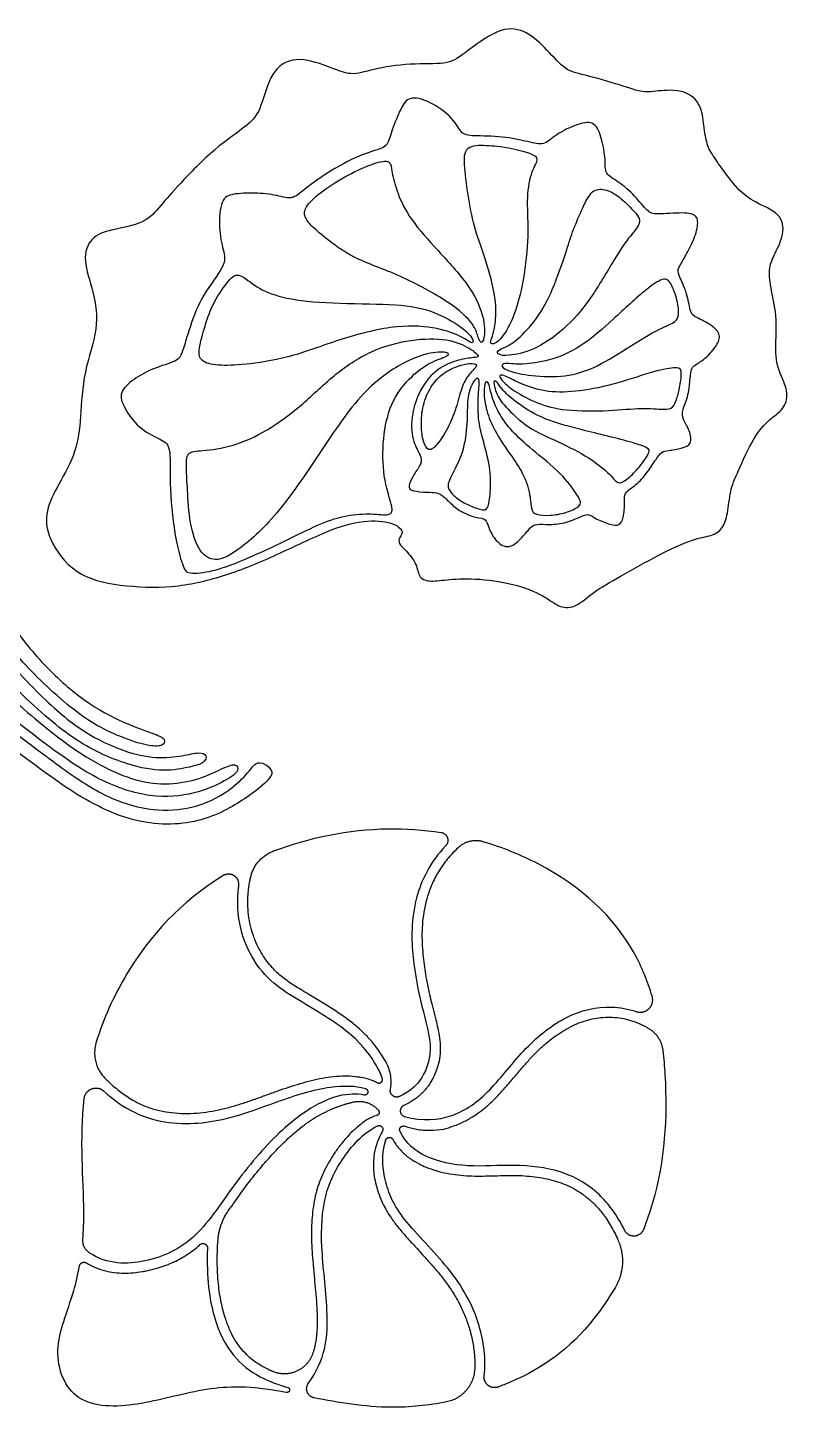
# Model space of a CAD drawing. Header units: millimetres. Extents: x -131 to 130, y -113 to 122.
# Drawn here: x 0.4 to 129.9, y -113.1 to 122.3 of the extents above; entities that cross this region are included whole.
import ezdxf

# ---------------------------------------------------------------- set-up
doc = ezdxf.new("R2010")
doc.units = ezdxf.units.MM
doc.header["$MEASUREMENT"] = 0
doc.layers.add('Default', color=18, linetype='Continuous')

msp = doc.modelspace()

# ---------------------------------------------------------------- linework, layer by layer
at = {"layer": 'Default', "color": 5}
for points in [[(26.47, 95.75), (28.01, 97.4), (32.24, 101.81), (38.39, 105.81), (40.18, 108.32), (41.77, 114.98), (45.89, 117.52), (51.73, 115.68), (55.54, 113.9), (58.9, 115.17), (65.69, 116.25), (72.04, 115.93), (74.26, 117.39), (80.77, 122.4), (85.06, 122), (88.48, 119.05), (91.95, 115.03), (94.05, 114.51), (101.12, 112.65), (105.14, 111.09), (107.45, 111.46), (112.46, 111.8), (115.29, 109.19), (115.65, 105.58), (116.16, 102.15), (117.24, 100.37), (119.66, 97), (121.85, 94.14), (124.77, 92.24), (129.33, 90.31), (129.26, 86.48), (127.54, 83.3), (126.66, 81.13), (127.1, 77.6), (128.3, 72.62), (127.68, 66.32), (128.73, 62.98), (130.23, 59.88), (129.32, 57.08), (126.95, 55.62), (124.22, 52.64), (121.28, 46.12), (120.12, 43.33), (119.78, 39.26), (118.93, 36.73), (117.06, 35.51), (114.01, 35.2), (108.15, 32.48), (101.21, 28.52), (96.56, 25.93), (93.97, 23.34), (91.12, 23.22), (89, 25.08), (84.21, 27.27), (77.17, 28.39), (72, 28.2), (69.07, 27.69), (67, 28.31), (66.83, 30.75), (64.84, 33.2), (63.54, 34.24), (63.72, 35.35), (64.63, 36.26), (62.84, 37.94), (57.8, 38.4), (51.64, 36.65), (42.07, 31.91), (33.64, 28.51), (25.07, 26.59), (15.93, 26.96), (8.21, 28.78), (3.62, 35.26), (3.29, 39.89), (5.57, 44.22), (8.82, 50), (9.4, 55.52), (9.82, 63.66), (12.59, 70.98), (11.67, 77.29), (9.64, 82.75), (11.01, 86.55), (14.42, 87.81), (20.48, 88.79), (23.04, 91.92), (24.94, 94.1), (26.47, 95.75)], [(27.63, 43.31), (27.72, 41.73), (27.92, 37.59), (29.65, 32.51), (32.32, 31.13), (35.33, 32.3), (42.35, 38.19), (49.75, 48.96), (57.05, 60.22), (64.8, 65.64), (69.94, 67.1), (72.57, 66.82), (71.83, 66.14), (68.64, 65.12), (64.84, 62.06), (61.91, 57.65), (60.78, 51.41), (61.05, 44.78), (62.85, 39.94), (62.22, 38.96), (59.21, 39.44), (54.74, 39.18), (50.51, 37.84), (45.45, 35.26), (36.65, 31.14), (31.85, 29.46), (27.49, 28.96), (26.9, 30.2), (25.38, 35.21), (24.44, 45.27), (24.92, 51.08), (22.98, 52.06), (19.2, 53.9), (16.75, 57.5), (15.82, 60.03), (18.4, 62.35), (21.6, 64.16), (26.12, 65.42), (26.66, 66.54), (27.99, 71.2), (30.02, 76.67), (34.34, 81.88), (33.76, 84.09), (32.84, 88.03), (33.34, 93.16), (35.17, 93.92), (39.07, 94.16), (43, 93.69), (45.66, 92.76), (47.89, 95.16), (54.5, 99.46), (59.29, 101.31), (61.78, 101.84), (62.2, 104.15), (63.87, 108.23), (65.11, 110.54), (68.13, 110.12), (72.89, 107.17), (74.2, 104.06), (76.02, 103.76), (81.4, 103.76), (85.97, 102.76), (88.47, 102.09), (90.21, 103.95), (94.41, 106.06), (97.2, 106.29), (98.31, 103.31), (98.98, 99.6), (98.68, 97.26), (101.1, 96.07), (103.97, 93.58), (106.2, 90.72), (107.32, 90.35), (112.41, 90.8), (114.63, 90.35), (114.75, 88.2), (113.52, 84.96), (112.06, 82.51), (111.08, 80.88), (111.47, 79.91), (112.97, 76.65), (113.36, 73.4), (114.24, 72.91), (117.13, 71.54), (118.65, 69.83), (117.96, 68.09), (116.02, 65.82), (114.17, 64.72), (113.54, 64.22), (113.32, 62.65), (113.13, 59.62), (111.94, 56.92), (111.99, 55.53), (113.36, 53.55), (113.64, 51.12), (111.98, 50.51), (109.41, 50.1), (108.53, 50.01), (107.48, 48.63), (105.57, 45.63), (103.53, 43.79), (102.01, 42.9), (102.26, 41.58), (101.98, 38.48), (101.32, 37.29), (99.86, 37.43), (97.23, 38.45), (95.93, 39.5), (94.47, 38.76), (91.51, 37.52), (88.65, 37.54), (86.71, 37.6), (85.89, 36.79), (83.86, 34.34), (82.08, 33.4), (80.17, 34.62), (78.87, 36.98), (78.6, 38.61), (76.97, 38.56), (74.09, 39.74), (72.49, 41.11), (70.94, 42.68), (69.91, 43.01), (67.95, 43.01), (65.36, 43.31), (65.36, 44.37), (66.18, 46.08), (67.62, 47.9), (67.43, 49.34), (66.11, 51.32), (65.48, 55.59), (67.47, 61.38), (70.72, 64.51), (73.97, 65.64), (76.58, 66.05), (77.59, 66), (76.04, 67.54), (72.1, 69.31), (65.85, 69.2), (58.79, 67.35), (52.41, 63.01), (46.98, 57.63), (41.22, 53.42), (35.36, 50.71), (29.74, 50.03), (27.43, 50.03), (27.39, 47.12), (27.54, 44.9), (27.63, 43.31)], [(75.71, 92.37), (76.03, 90.54), (76.78, 87.11), (78.78, 82.04), (80.49, 75.02), (79.99, 70.93), (79.64, 69.55), (79.14, 68.55), (79.62, 68.12), (81.07, 68.93), (83.46, 72.94), (85.21, 80.09), (85.84, 87.85), (85.34, 93.47), (86.27, 98.04), (87.72, 100.04), (86.04, 100.92), (81.82, 101.93), (78.06, 102.29), (74.66, 102.1), (74.85, 98.04), (75.39, 94.19), (75.71, 92.37)], [(-76.63, 97.36), (-76.4, 96.64), (-75.83, 94.56), (-75.96, 90.57), (-77.1, 87.64), (-76.58, 86.44), (-74.22, 85.76), (-63.97, 83.76), (-53.04, 79.17), (-41.53, 71.27), (-32.76, 62.46), (-22.63, 49.27), (-14.67, 34.36), (-5.97, 20.95), (-0.18, 13.25), (9.79, 4.23), (16.42, 1.11), (20.9, -0.28), (23.48, -0.38), (23.98, 0.89), (22.44, 1.7), (17.55, 3.3), (11.14, 6.49), (4.03, 12.36), (-1.73, 19.3), (-7.77, 28.14), (-12.95, 39.1), (-20.89, 59.02), (-27.07, 69.38), (-38.38, 82.72), (-49.72, 90.93), (-63.28, 97.61), (-70.87, 100.14), (-76.08, 100.81), (-77.14, 99.89), (-77.18, 98.88), (-76.85, 98.08), (-76.63, 97.36)], [(51.28, 86.32), (52.47, 85.37), (55.71, 82.84), (63.64, 80.26), (72.83, 75.24), (76.76, 71.47), (77.16, 69.17), (77.83, 68.25), (78.35, 69.54), (78.23, 73.22), (75.75, 78.37), (70.3, 84.27), (65.46, 89.59), (63.34, 94.08), (62.39, 97.78), (62.33, 99.77), (59.71, 99.3), (54.97, 97.24), (50.48, 94.4), (47.7, 91.81), (47.38, 90.23), (48.55, 88.55), (50.08, 87.27), (51.28, 86.32)], [(92.07, 83.67), (91.53, 82.02), (89.91, 77.33), (87.26, 72.51), (83.73, 68.78), (81.83, 67.79), (80.31, 67.14), (80.52, 66.48), (82.07, 66.19), (86.53, 67.07), (91.76, 70.52), (96.41, 75.81), (100.63, 83.26), (103.2, 86.96), (105.4, 89.2), (103.45, 91.32), (100.99, 93.77), (98.39, 94.92), (96.42, 94.51), (94.83, 91.17), (93.16, 87.25), (92.61, 85.33), (92.07, 83.67)], [(38.37, 64.94), (40.47, 65.19), (45.7, 66.04), (53.84, 69.33), (63.84, 71.74), (70.57, 71.07), (74.59, 69.55), (76.43, 68.03), (76.42, 69.5), (73.06, 72.18), (67.73, 74.73), (60.47, 75.17), (49.37, 75.27), (42.72, 76.35), (38.85, 78.25), (36.24, 80.71), (34.48, 79.1), (31.74, 74.97), (30.42, 70.81), (29.34, 66.87), (29.98, 65.12), (33.11, 64.54), (36.28, 64.69), (38.37, 64.94)], [(85.47, 64.94), (86.58, 65.04), (89.86, 65.4), (95.34, 68.14), (99.92, 72.25), (106.33, 78.16), (109.14, 79.83), (110.2, 78.55), (111.36, 75.26), (111.42, 72.83), (110.75, 71.92), (107.4, 70.7), (100.88, 66.43), (95.4, 63.33), (89.92, 62.48), (84.02, 63.17), (81.82, 63.95), (81, 64.56), (81.66, 65.12), (83.23, 64.85), (84.37, 64.85), (85.47, 64.94)], [(-76.26, 70.32), (-76.27, 69.1), (-76.58, 66.53), (-77.51, 62.82), (-77.39, 60.49), (-72.52, 57.68), (-60.11, 52.51), (-45.01, 47.45), (-33.33, 40.74), (-22.43, 31.8), (-12.63, 21.2), (-0.84, 8.42), (8.82, 0.03), (17.73, -3.7), (23.75, -4.72), (28.33, -3.79), (30.55, -3.2), (31.04, -1.77), (29.71, -1.24), (26.98, -1.95), (22.38, -2.49), (16.84, -1.29), (10.07, 1.83), (3.41, 7.25), (-6.23, 17.64), (-16.03, 29.93), (-29.09, 48), (-41.48, 59.88), (-55.81, 67.53), (-66.43, 71.14), (-73.07, 74.94), (-76.07, 76.88), (-77.07, 75.24), (-76.51, 73.85), (-76.24, 71.54), (-76.26, 70.32)], [(73.77, 64.51), (73.02, 64.25), (71.18, 63.44), (69.1, 61.16), (67.63, 57.93), (67.43, 54.25), (67.75, 51.6), (68.73, 49.88), (70.08, 50.86), (72.09, 53.98), (73.51, 57.36), (74.32, 60.97), (75.52, 63.17), (77.56, 64.91), (75.67, 65.04), (74.52, 64.78), (73.77, 64.51)], [(84.46, 61.56), (85.51, 61.11), (88.53, 60.05), (93.54, 60.05), (100.12, 61.24), (106.88, 63.62), (110.98, 64.44), (112.07, 64.08), (111.57, 60.98), (111.1, 58.92), (110.39, 57.29), (109.21, 57.06), (105.23, 57.5), (99.83, 56.85), (91.78, 56.85), (87.2, 58.15), (83.22, 60.28), (81.27, 62.02), (80.72, 62.85), (81.1, 63.1), (82.18, 62.73), (83.4, 62.01), (84.46, 61.56)], [(77.25, 59.94), (77.18, 58.91), (77.06, 56.07), (77.86, 52.37), (79.38, 47.23), (79.29, 42.87), (78.94, 39.96), (77.76, 39.96), (75.03, 40.98), (72.87, 42.46), (71.85, 43.93), (72.3, 45.3), (74.73, 49.69), (75.39, 54.9), (75.27, 59.12), (76.13, 61.7), (77.05, 62.6), (77.46, 62.25), (77.32, 60.96), (77.25, 59.94)], [(79.6, 59.22), (79.89, 58.29), (80.75, 56.3), (82.9, 53.39), (86.07, 50.52), (91.62, 46.12), (94.18, 42.42), (94.73, 41.41), (94.61, 40.62), (92.17, 39.43), (89.42, 39.02), (86.91, 39.12), (86.13, 40.07), (86.13, 42.89), (84.69, 46.72), (82.42, 49.73), (79.91, 53.56), (78.52, 56.96), (78.06, 60.23), (78.43, 62.06), (79, 61.86), (79.3, 60.15), (79.6, 59.22)], [(82.55, 59.34), (83.33, 58.68), (85.7, 56.88), (89.52, 55.03), (95.79, 53.43), (106.4, 50.86), (106.6, 49.91), (104.36, 46.85), (102.49, 45.08), (100.95, 44.29), (100.07, 45.81), (96.23, 48.97), (90.93, 51.65), (85.59, 53.87), (81.46, 57.92), (80.24, 59.75), (79.7, 62.13), (80.27, 62.03), (81.01, 60.87), (81.77, 60.01), (82.55, 59.34)], [(-81.14, 49.28), (-81.12, 48.71), (-81.23, 46.99), (-82.58, 43.42), (-84.14, 41.14), (-83.98, 39.72), (-81.76, 37.84), (-73.85, 33.44), (-66.83, 31.03), (-58.26, 30.1), (-43.63, 28.49), (-30.66, 24.73), (-20.51, 18.6), (-6.82, 8.16), (4.01, -0.53), (12.58, -6.36), (21.49, -9.34), (29.11, -8.53), (34.42, -6.11), (36.61, -4.37), (35.9, -3.11), (33.71, -4), (29.83, -5.92), (24.53, -6.97), (18.89, -6.34), (12.77, -3.71), (6.37, 0.37), (-4.02, 9.1), (-17.9, 22.2), (-29.29, 32.16), (-42.38, 38.7), (-54.54, 41.58), (-62.9, 42.08), (-70.17, 44.53), (-77.56, 48.69), (-79.78, 51.03), (-80.94, 51.18), (-81.3, 50.45), (-81.15, 49.86), (-81.14, 49.28)], [(-86.18, 31.57), (-86.36, 30.86), (-87.11, 28.39), (-88.48, 25.9), (-89.92, 24.22), (-90.07, 22.73), (-87.34, 20.64), (-80.65, 17.29), (-71.75, 13.88), (-57.48, 11.34), (-45.78, 10.59), (-29.28, 10.18), (-15.5, 6.84), (-2.65, 0.12), (6.26, -7.36), (18.35, -13.92), (29.96, -13.72), (37.95, -9.08), (42.17, -5.54), (42.07, -4.36), (40.84, -3.19), (39.22, -2.93), (38.26, -4.54), (34.97, -7.88), (29.95, -10.55), (23.66, -11.59), (16.37, -10.21), (9.54, -6.59), (1.07, -0.08), (-11.6, 9), (-26.02, 17.02), (-38.77, 22.39), (-50.8, 24.2), (-59.47, 24.21), (-71.89, 25.36), (-77.82, 27.75), (-82.44, 31.1), (-85, 33.05), (-85.65, 33.27), (-86.04, 32.69), (-86.01, 32.29), (-86.18, 31.57)]]:
    msp.add_open_spline(points, degree=3, dxfattribs=at)
for points, knots in [([(42.19, -18.22), (48.35, -15.86), (58.34, -13.85), (67.9, -14.54), (70.86, -14.99)], [564.867816, 564.867816, 564.867816, 564.867816, 573.470989, 577.492344, 577.492344, 577.492344, 577.492344]), ([(71.64, -17.29), (69, -20.07), (65.66, -26.96), (65.85, -36.7), (67.5, -44.63), (69.79, -52.37), (67.52, -57.48), (65.45, -59.22), (63.75, -60.02)], [579.274638, 579.274638, 579.274638, 579.274638, 583.518235, 588.712298, 593.906362, 599.100425, 604.294488, 608.564195, 608.564195, 608.564195, 608.564195]), ([(73.83, -17.55), (73.4, -17.95), (72.35, -19), (70.91, -20.83), (69.64, -23.02), (68.72, -25.25), (68.1, -27.46), (67.74, -29.63), (67.59, -31.74), (67.61, -33.79), (67.79, -36.28), (68.17, -39.23), (68.75, -42.04), (69.22, -43.99), (69.59, -45.43), (69.95, -46.8), (70.33, -48.45), (70.62, -50.07), (70.74, -51.43), (70.72, -52.48), (70.63, -53.49), (70.37, -54.77), (69.87, -56.18), (69.24, -57.4), (68.64, -58.3), (68.12, -58.95), (67.67, -59.43), (67.19, -59.89), (66.65, -60.31), (65.86, -60.86), (65.12, -61.27), (64.57, -61.54), (64.47, -61.58)], [627.016661, 627.016661, 627.016661, 627.016661, 628.071864, 629.667364, 631.16556, 632.595783, 633.96146, 635.263548, 636.520867, 637.745545, 638.931482, 640.971347, 643.060502, 644.052053, 644.572528, 645.707881, 646.579444, 647.614847, 648.636369, 649.01211, 649.505779, 650.449281, 651.338264, 652.171249, 652.889388, 653.27392, 653.663208, 654.058448, 654.463942, 654.88476, 655.785873, 655.972628, 655.972628, 655.972628, 655.972628]), ([(106.86, -42.93), (106.1, -40.4), (102.45, -31.36), (92.52, -22.09), (81.37, -17.57), (78.01, -16.58)], [688.828739, 688.828739, 688.828739, 688.828739, 693.366975, 705.587188, 710.449255, 710.449255, 710.449255, 710.449255]), ([(33.7, -22.36), (26.51, -26.76), (18, -36.16), (13.3, -46.8), (12.06, -50.76)], [633.960914, 633.960914, 633.960914, 633.960914, 645.581625, 652.367347, 652.367347, 652.367347, 652.367347]), ([(62.22, -58.87), (62.35, -58.07), (62.38, -57.09), (62.2, -55.91), (61.81, -54.78), (61.28, -53.8), (60.52, -52.58), (59.53, -51.22), (58.26, -49.75), (56.7, -48.24), (54.84, -46.78), (52.77, -45.36), (50.58, -43.98), (48.62, -42.81), (47.04, -41.87), (45.87, -41.15), (44.84, -40.46), (43.85, -39.73), (42.91, -38.92), (42.02, -38.02), (41.16, -36.99), (40.05, -35.36), (39.12, -33.47), (38.44, -31.33), (38.06, -29.52), (37.88, -27.57), (37.92, -25.47), (38.15, -23.79), (38.35, -22.82), (38.41, -22.59)], [609.963769, 609.963769, 609.963769, 609.963769, 610.571599, 611.273901, 611.965677, 612.690643, 613.521079, 614.531979, 615.693434, 616.994294, 618.414369, 619.917241, 621.471509, 623.034789, 624.002685, 624.75353, 625.491142, 626.219951, 626.952732, 627.706275, 628.494691, 629.337734, 631.221203, 632.254631, 633.346257, 634.506797, 635.753231, 637.09753, 637.527157, 637.527157, 637.527157, 637.527157]), ([(60.86, -57.02), (60.64, -56.24), (59.82, -54.53), (56.35, -49.48), (47.23, -43.94), (38.85, -39.07), (35.65, -29.45), (36.38, -24.12)], [604.613371, 604.613371, 604.613371, 604.613371, 608.437349, 614.498593, 620.559838, 626.621083, 631.580046, 631.580046, 631.580046, 631.580046]), ([(64.63, -63.44), (67.77, -64.33), (73.4, -63.69), (79.16, -59.48), (85.19, -51.41), (92.11, -45.98), (98.62, -44.36), (102.77, -45.09), (104.15, -45.55)], [657.413194, 657.413194, 657.413194, 657.413194, 661.943492, 667.287612, 672.631731, 677.97585, 683.319969, 686.061977, 686.061977, 686.061977, 686.061977]), ([(64.66, -65.09), (65.37, -65.33), (66.81, -65.67), (68.84, -65.88), (71.04, -65.67), (72.05, -65.4), (73.26, -64.99), (74.7, -64.38), (76.32, -63.48), (77.88, -62.38), (79.35, -61.12), (80.75, -59.71), (82.14, -58.15), (83.52, -56.52), (84.89, -54.9), (86.22, -53.39), (87.57, -52.02), (88.96, -50.78), (90.37, -49.69), (91.8, -48.75), (93.25, -47.96), (94.73, -47.33), (96.22, -46.87), (97.74, -46.58), (99.28, -46.47), (100.85, -46.54), (102.42, -46.81), (103.99, -47.29), (105.3, -47.87), (106.07, -48.31), (106.35, -48.48)], [569.23311, 569.23311, 569.23311, 569.23311, 570.472159, 571.921472, 573.24466, 573.867969, 574.467679, 575.520938, 576.651138, 577.782383, 578.93112, 580.112927, 581.330837, 582.665404, 583.927111, 585.122039, 586.266039, 587.371482, 588.434433, 589.452626, 590.434969, 591.386775, 592.315237, 593.229679, 594.142897, 595.073453, 596.025051, 596.996504, 597.997671, 598.580807, 598.580807, 598.580807, 598.580807]), ([(108.68, -52.16), (108.84, -53.55), (109.56, -62.19), (108.93, -72.43), (105.96, -81.21), (105.38, -82.71)], [520.002054, 520.002054, 520.002054, 520.002054, 522.348997, 534.569208, 537.121293, 537.121293, 537.121293, 537.121293]), ([(13.36, -59.11), (16.22, -61.69), (22.34, -65.02), (33.19, -64.66), (43.03, -60.79), (51.38, -58.08), (56.27, -58.17), (57.97, -58.68)], [846.705558, 846.705558, 846.705558, 846.705558, 851.685824, 858.212228, 864.738633, 871.265037, 876.162927, 876.162927, 876.162927, 876.162927]), ([(13.63, -57), (13.8, -57.17), (14.64, -57.97), (16.14, -59.25), (18.19, -60.64), (20.24, -61.66), (22.31, -62.35), (24.43, -62.76), (26.55, -62.94), (28.69, -62.91), (30.81, -62.71), (32.9, -62.34), (34.94, -61.84), (36.93, -61.24), (38.9, -60.57), (40.6, -59.95), (41.96, -59.45), (43.95, -58.74), (46.18, -57.99), (48.74, -57.29), (50.64, -56.88), (52.53, -56.6), (54.39, -56.49), (55.94, -56.55), (57.43, -56.75), (58.59, -57.04), (59.53, -57.42), (59.92, -57.61), (60.04, -57.68)], [574.539693, 574.539693, 574.539693, 574.539693, 574.963091, 576.612485, 578.060963, 579.374014, 580.700671, 581.95408, 583.223993, 584.502634, 585.775902, 587.038191, 588.286048, 589.52604, 590.761405, 591.998668, 592.751875, 593.36669, 595.778926, 596.953597, 598.108903, 599.246727, 600.361231, 601.445443, 602.01146, 603.055106, 603.57018, 603.822239, 603.822239, 603.822239, 603.822239]), ([(9.78, -84.46), (9.9, -82.97), (10.14, -76.28), (9.21, -67.39), (10.01, -60.37)], [828.127757, 828.127757, 828.127757, 828.127757, 831.922871, 844.077334, 844.077334, 844.077334, 844.077334]), ([(57.69, -59.79), (57.07, -59.66), (54.94, -59.51), (50.99, -60.38), (43.97, -64.98), (35.63, -74.53), (29.36, -84.66), (21.14, -88.57), (14, -88.77), (10.86, -86.68)], [877.201416, 877.201416, 877.201416, 877.201416, 879.788533, 885.305319, 890.822105, 896.338891, 901.855677, 907.372463, 912.261138, 912.261138, 912.261138, 912.261138]), ([(59.86, -63.3), (58.77, -63.54), (57.38, -64.6), (56.38, -65.39), (55.22, -66.51), (54.15, -67.7), (53.21, -68.94), (52.52, -69.94), (51.89, -70.94), (51.18, -72.2), (50.45, -73.76), (49.85, -75.37), (49.39, -77.04), (49.06, -78.79), (48.78, -81.26), (48.74, -83.84), (48.85, -86.52), (49.03, -88.7), (49.25, -90.95), (49.54, -93.99), (49.75, -97.02), (49.74, -99.67), (49.6, -101.18), (49.42, -102.29), (49.19, -103.19), (49.02, -103.73), (48.96, -103.89)], [538.662418, 538.662418, 538.662418, 538.662418, 540.452716, 541.603483, 542.206866, 543.342349, 544.450299, 544.990048, 545.519323, 546.55752, 547.575504, 548.5926, 549.62288, 550.679237, 551.767629, 554.068953, 555.291126, 556.553261, 557.980502, 559.332832, 562.007115, 563.406564, 564.062518, 564.72526, 565.412924, 565.727763, 565.727763, 565.727763, 565.727763]), ([(34.64, -79.44), (34.99, -78.96), (35.94, -77.61), (37.51, -75.4), (39.46, -72.91), (41.47, -70.56), (43.18, -68.74), (44.73, -67.23), (46.04, -66.06), (47.05, -65.25), (47.52, -64.9)], [589.491537, 589.491537, 589.491537, 589.491537, 590.545131, 592.441395, 594.336601, 596.198482, 597.971697, 598.802448, 600.064245, 601.111346, 601.111346, 601.111346, 601.111346]), ([(48.22, -108.98), (51.19, -104.74), (51.85, -97.38), (50.32, -86.62), (50.5, -77.62), (53.49, -70.85), (57.6, -66.19), (60, -65.05)], [515.214202, 515.214202, 515.214202, 515.214202, 520.55318, 526.684439, 532.815698, 538.946957, 545.004494, 545.004494, 545.004494, 545.004494]), ([(60.86, -65.97), (59.94, -67.68), (59.26, -69.93), (59.33, -72.95), (59.66, -74.68), (60.12, -76.36), (60.67, -77.77), (61.37, -79.19), (62.25, -80.64), (63.49, -82.31), (64.95, -84), (66.6, -85.8), (68.3, -87.64), (69.96, -89.51), (71.46, -91.37), (72.79, -93.27), (73.94, -95.23), (74.91, -97.28), (75.69, -99.46), (76.26, -101.75), (76.57, -103.86), (76.63, -105.51), (76.6, -106.37), (76.58, -106.68)], [468.135365, 468.135365, 468.135365, 468.135365, 470.45515, 472.309916, 473.351934, 474.370476, 475.406887, 476.066169, 477.196693, 478.431356, 479.77568, 481.201266, 482.784141, 484.253881, 485.675915, 487.048912, 488.393786, 489.735702, 491.105035, 492.521361, 493.949283, 494.919514, 495.475083, 495.475083, 495.475083, 495.475083]), ([(78.21, -107.67), (78.56, -104.86), (77.59, -97.68), (72.58, -89.21), (63.68, -80.64), (61.04, -74.69), (60.68, -69.61), (61.43, -67.43)], [532.879877, 532.879877, 532.879877, 532.879877, 537.276828, 543.299485, 549.322142, 555.344799, 560.82875, 560.82875, 560.82875, 560.82875]), ([(62.62, -67.33), (62.7, -67.47), (62.95, -67.9), (63.42, -68.58), (64.28, -69.58), (65.48, -70.61), (66.94, -71.47), (68.45, -72.16), (70.04, -72.71), (71.86, -73.15), (73.75, -73.44), (75.66, -73.59), (77.57, -73.61), (79.51, -73.57), (81.42, -73.5), (83.3, -73.48), (85.08, -73.54), (86.83, -73.71), (88.53, -73.98), (90.17, -74.36), (91.71, -74.87), (93.18, -75.53), (94.59, -76.36), (95.71, -77.2), (96.48, -77.89), (97.05, -78.43), (97.62, -79.03), (98.27, -79.79), (98.95, -80.7), (99.87, -82.13), (100.56, -83.44), (100.99, -84.39), (101.04, -84.52)], [561.722075, 561.722075, 561.722075, 561.722075, 562.006556, 562.614837, 563.206763, 564.344909, 565.442089, 566.221744, 567.318924, 568.435039, 569.573017, 570.723866, 571.863012, 572.986113, 574.195736, 575.279584, 576.341646, 577.389268, 578.418533, 579.418658, 580.382881, 581.330838, 582.291432, 583.296874, 583.82891, 584.144441, 584.706549, 585.300698, 585.936893, 586.727525, 588.336272, 588.585665, 588.585665, 588.585665, 588.585665]), ([(102.16, -82.85), (100.79, -80.05), (97.35, -75.73), (91.4, -72.44), (83.37, -71.5), (75.36, -72.23), (68.16, -70.69), (64.88, -68.1), (63.86, -65.99)], [539.552019, 539.552019, 539.552019, 539.552019, 543.24171, 548.367648, 553.493585, 558.619523, 563.745461, 568.319651, 568.319651, 568.319651, 568.319651]), ([(42.13, -106.92), (41.85, -106.8), (41.11, -106.46), (39.97, -105.85), (38.76, -105.01), (37.66, -104.05), (36.65, -102.92), (35.7, -101.58), (34.84, -99.93), (34.22, -98.32), (33.76, -96.8), (33.3, -94.95), (32.86, -92.23), (32.64, -88.53), (32.73, -85.87), (32.83, -84.48)], [570.72572, 570.72572, 570.72572, 570.72572, 571.267569, 572.176727, 573.039269, 573.895104, 574.78753, 575.743843, 576.821895, 578.099873, 578.836481, 579.644392, 581.504528, 583.768816, 586.259291, 586.259291, 586.259291, 586.259291]), ([(10.38, -88.41), (10.83, -88.68), (11.83, -89.2), (13.43, -89.76), (15.12, -90.09), (16.76, -90.19), (18.34, -90.12), (19.61, -89.95), (20.81, -89.72), (22.42, -89.35), (24.66, -88.6), (27.21, -87.29), (28.84, -86.09), (29.64, -85.38), (29.73, -85.3)], [929.384709, 929.384709, 929.384709, 929.384709, 930.332513, 931.393659, 932.412179, 933.391722, 934.333374, 935.240634, 935.681961, 936.505228, 938.204195, 939.887966, 941.604578, 941.812242, 941.812242, 941.812242, 941.812242]), ([(31.03, -85.91), (30.81, -91.04), (32.04, -98.78), (35.3, -104.58), (39.5, -107.87), (43.32, -109.27), (44.71, -109.65)], [942.902382, 942.902382, 942.902382, 942.902382, 947.336364, 952.333495, 957.330626, 961.588364, 961.588364, 961.588364, 961.588364]), ([(44.52, -110.51), (43.94, -110.4), (37.87, -109.32), (30.26, -109.63), (19.03, -113.05), (7.96, -113.06), (4.15, -103.27), (7.14, -96.86), (8.22, -93.14), (8.61, -91.82), (8.94, -90.43), (9.21, -88.94)], [962.393572, 962.393572, 962.393572, 962.393572, 963.632458, 975.852669, 988.072881, 1000.293092, 1012.513303, 1024.733514, 1024.733514, 1024.733514, 1029.081172, 1029.081172, 1029.081172, 1029.081172]), ([(100.54, -92.64), (99.39, -94.54), (94.17, -102.15), (87.91, -106.65), (81.29, -109.32), (80.64, -109.57)], [513.430139, 513.430139, 513.430139, 513.430139, 517.148839, 529.369051, 530.671438, 530.671438, 530.671438, 530.671438]), ([(71.8, -112.11), (68.73, -112.72), (60.96, -113.55), (53.28, -112.21), (49.21, -111.42)], [500.114287, 500.114287, 500.114287, 500.114287, 505.538192, 513.356507, 513.356507, 513.356507, 513.356507])]:
    msp.add_open_spline(points, degree=3, knots=knots, dxfattribs=at)
for points, weights, knots in [([(70.86, -14.99), (71.68, -15.12), (71.95, -15.9), (72.22, -16.69), (71.64, -17.29)], [1, 0.855138602192, 1, 0.855138602192, 1], [577.492344, 577.492344, 577.492344, 578.383491, 578.383491, 579.274638, 579.274638, 579.274638]), ([(36.38, -24.12), (36.54, -23.01), (35.6, -22.39), (34.66, -21.78), (33.7, -22.36)], [1, 0.845118644191, 1, 0.845118644191, 1], [631.580046, 631.580046, 631.580046, 632.77048, 632.77048, 633.960914, 633.960914, 633.960914]), ([(104.15, -45.55), (105.37, -45.97), (106.3, -45.07), (107.23, -44.17), (106.86, -42.93)], [1, 0.85420172072, 1, 0.85420172072, 1], [686.061977, 686.061977, 686.061977, 687.445358, 687.445358, 688.828739, 688.828739, 688.828739]), ([(10.01, -60.37), (10.15, -59.15), (11.3, -58.72), (12.45, -58.28), (13.36, -59.11)], [1, 0.853515298551, 1, 0.853515298551, 1], [844.077334, 844.077334, 844.077334, 845.391446, 845.391446, 846.705558, 846.705558, 846.705558]), ([(57.97, -58.68), (58.5, -58.84), (58.36, -59.37), (58.22, -59.9), (57.69, -59.79)], [1, 0.7222040304, 1, 0.7222040304, 1], [876.162927, 876.162927, 876.162927, 876.682171, 876.682171, 877.201416, 877.201416, 877.201416]), ([(60.04, -57.68), (60.37, -57.85), (60.66, -57.62), (60.96, -57.38), (60.86, -57.02)], [1, 0.835430258536, 1, 0.835430258536, 1], [603.8222388, 603.8222388, 603.8222388, 604.2178048, 604.2178048, 604.6133708, 604.6133708, 604.6133708]), ([(63.75, -60.02), (63.16, -60.3), (62.64, -59.91), (62.12, -59.52), (62.22, -58.87)], [1, 0.85616816115, 1, 0.85616816115, 1], [608.564195, 608.564195, 608.564195, 609.263982, 609.263982, 609.963769, 609.963769, 609.963769]), ([(60.17, -62.38), (60.38, -62.62), (60.28, -62.93), (60.17, -63.23), (59.86, -63.3)], [1, 0.870678513152, 1, 0.870678513152, 1], [537.9632843, 537.9632843, 537.9632843, 538.3128513, 538.3128513, 538.6624183, 538.6624183, 538.6624183]), ([(64.47, -61.58), (63.85, -61.88), (63.91, -62.56), (63.96, -63.25), (64.63, -63.44)], [1, 0.821911665935, 1, 0.821911665935, 1], [655.972628, 655.972628, 655.972628, 656.692911, 656.692911, 657.413194, 657.413194, 657.413194]), ([(60, -65.05), (60.43, -64.85), (60.76, -65.2), (61.09, -65.54), (60.86, -65.97)], [1, 0.80989474013, 1, 0.80989474013, 1], [467.1467117, 467.1467117, 467.1467117, 467.6410382, 467.6410382, 468.1353647, 468.1353647, 468.1353647]), ([(63.86, -65.99), (63.67, -65.6), (63.96, -65.28), (64.25, -64.95), (64.66, -65.09)], [1, 0.832388298097, 1, 0.832388298097, 1], [568.3196513, 568.3196513, 568.3196513, 568.7763808, 568.7763808, 569.2331103, 569.2331103, 569.2331103]), ([(61.43, -67.43), (61.57, -67.03), (61.99, -67), (62.41, -66.96), (62.62, -67.33)], [1, 0.83949336202, 1, 0.83949336202, 1], [560.8287498, 560.8287498, 560.8287498, 561.2754124, 561.2754124, 561.7220751, 561.7220751, 561.7220751]), ([(105.38, -82.71), (104.97, -83.79), (103.82, -83.84), (102.67, -83.89), (102.16, -82.85)], [1, 0.836158392609, 1, 0.836158392609, 1], [537.121293, 537.121293, 537.121293, 538.336656, 538.336656, 539.552019, 539.552019, 539.552019]), ([(29.73, -85.3), (30.11, -84.95), (30.58, -85.18), (31.05, -85.4), (31.03, -85.91)], [1, 0.832887147653, 1, 0.832887147653, 1], [941.812242, 941.812242, 941.812242, 942.357312, 942.357312, 942.902382, 942.902382, 942.902382]), ([(9.21, -88.94), (9.28, -88.53), (9.65, -88.37), (10.03, -88.2), (10.38, -88.41)], [1, 0.885111034455, 1, 0.885111034455, 1], [1029.0811718, 1029.0811718, 1029.0811718, 1029.5310474, 1029.5310474, 1029.980923, 1029.980923, 1029.980923]), ([(48.96, -103.89), (48.24, -106), (46.21, -106.9), (44.17, -107.8), (42.13, -106.92)], [1, 0.916289197313, 1, 0.916289197313, 1], [565.727763, 565.727763, 565.727763, 568.226742, 568.226742, 570.72572, 570.72572, 570.72572]), ([(80.64, -109.57), (79.69, -109.93), (78.89, -109.31), (78.09, -108.68), (78.21, -107.67)], [1, 0.870611470303, 1, 0.870611470303, 1], [530.671438, 530.671438, 530.671438, 531.775658, 531.775658, 532.879877, 532.879877, 532.879877]), ([(44.71, -109.65), (45.12, -109.76), (45.03, -110.17), (44.93, -110.58), (44.52, -110.51)], [1, 0.721509129004, 1, 0.721509129004, 1], [961.5883643, 961.5883643, 961.5883643, 961.990968, 961.990968, 962.3935717, 962.3935717, 962.3935717]), ([(49.21, -111.42), (48.37, -111.26), (48.05, -110.47), (47.73, -109.68), (48.22, -108.98)], [1, 0.878821031277, 1, 0.878821031277, 1], [513.356507, 513.356507, 513.356507, 514.285355, 514.285355, 515.214202, 515.214202, 515.214202])]:
    msp.add_rational_spline(points, weights, degree=2, knots=knots, dxfattribs=at)
for points, weights in [([(78.01, -16.58), (75.65, -15.89), (73.83, -17.55)], [1, 0.870778326232, 1]), ([(38.41, -22.59), (39.13, -19.39), (42.19, -18.22)], [1, 0.881875518067, 1]), ([(106.35, -48.48), (108.41, -49.76), (108.68, -52.16)], [1, 0.899724488373, 1]), ([(12.06, -50.76), (10.93, -54.36), (13.63, -57)], [1, 0.852502827918, 1]), ([(47.52, -64.9), (51.31, -62.06), (55.91, -60.97)], [1, 0.978983939059, 1]), ([(55.91, -60.97), (58.47, -60.37), (60.17, -62.38)], [1, 0.852406067051, 1]), ([(32.83, -84.48), (33.03, -81.7), (34.64, -79.44)], [1, 0.962350768729, 1]), ([(10.86, -86.68), (9.66, -85.88), (9.78, -84.46)], [1, 0.862377981818, 1]), ([(101.04, -84.52), (102.91, -88.71), (100.54, -92.64)], [1, 0.886402007963, 1]), ([(76.58, -106.68), (76.27, -111.23), (71.8, -112.11)], [1, 0.793299532746, 1])]:
    msp.add_rational_spline(points, weights, degree=2, dxfattribs=at)

doc.saveas('drawing.dxf')
